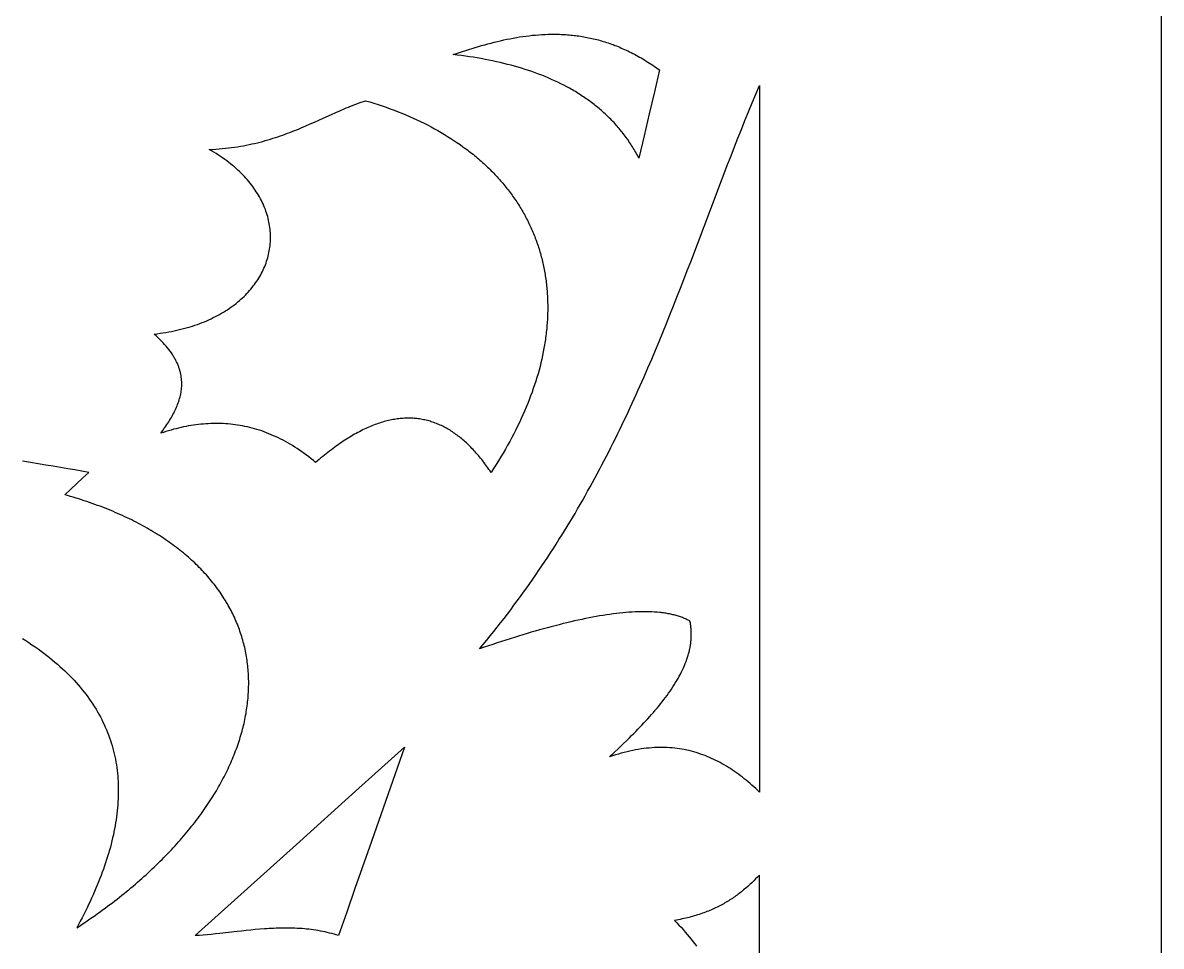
# Model space of a CAD drawing. Extents: x -4113 to -3113, y 1469 to 2469.
# Drawn here: x -3283 to -3113, y 2098.2 to 2236.2 of the extents above; entities that cross this region are included whole.
import ezdxf

# ---------------------------------------------------------------- set-up
doc = ezdxf.new("R2010")
doc.units = 0
doc.layers.add('PLAN_1', color=18, linetype='CONTINUOUS')

msp = doc.modelspace()

# ---------------------------------------------------------------- linework, layer by layer
at = {"layer": 'PLAN_1'}
for points in [[(-4113.04, 2469.07), (-3113.04, 2469.07), (-3113.04, 1469.07), (-4113.04, 1469.07)], [(-3218.76, 2231.44), (-3218.29, 2231.6), (-3217.82, 2231.75), (-3217.35, 2231.91), (-3216.88, 2232.06), (-3216.41, 2232.21), (-3215.94, 2232.36), (-3215.47, 2232.5), (-3215, 2232.64), (-3214.53, 2232.78), (-3214.06, 2232.91), (-3213.58, 2233.04), (-3213.11, 2233.16), (-3212.64, 2233.28), (-3212.17, 2233.4), (-3211.7, 2233.51), (-3211.22, 2233.62), (-3210.75, 2233.72), (-3210.28, 2233.81), (-3209.8, 2233.9), (-3209.33, 2233.99), (-3208.86, 2234.07), (-3208.38, 2234.14), (-3207.91, 2234.2), (-3207.43, 2234.26), (-3206.95, 2234.32), (-3206.48, 2234.36), (-3206, 2234.4), (-3205.52, 2234.43), (-3205.05, 2234.46), (-3204.57, 2234.47), (-3204.09, 2234.48), (-3203.85, 2234.49), (-3203.61, 2234.48), (-3203.37, 2234.48), (-3203.13, 2234.48), (-3202.89, 2234.47), (-3202.65, 2234.46), (-3202.41, 2234.45), (-3202.17, 2234.44), (-3201.93, 2234.42), (-3201.69, 2234.4), (-3201.45, 2234.38), (-3201.21, 2234.36), (-3200.96, 2234.34), (-3200.72, 2234.31), (-3200.48, 2234.28), (-3200.24, 2234.25), (-3200, 2234.22), (-3199.76, 2234.18), (-3199.51, 2234.14), (-3199.27, 2234.1), (-3199.03, 2234.06), (-3198.79, 2234.01), (-3198.54, 2233.96), (-3198.3, 2233.91), (-3198.06, 2233.86), (-3197.82, 2233.8), (-3197.57, 2233.74), (-3197.33, 2233.68), (-3197.09, 2233.62), (-3196.84, 2233.55), (-3196.6, 2233.48), (-3196.35, 2233.41), (-3196.11, 2233.33), (-3195.86, 2233.26), (-3195.62, 2233.17), (-3195.37, 2233.09), (-3195.13, 2233), (-3194.88, 2232.92), (-3194.64, 2232.82), (-3194.39, 2232.73), (-3194.15, 2232.63), (-3193.9, 2232.53), (-3193.66, 2232.42), (-3193.41, 2232.32), (-3193.16, 2232.21), (-3192.92, 2232.09), (-3192.67, 2231.98), (-3192.42, 2231.86), (-3192.18, 2231.73), (-3191.93, 2231.61), (-3191.68, 2231.48), (-3191.43, 2231.35), (-3191.18, 2231.21), (-3190.94, 2231.07), (-3190.69, 2230.93), (-3190.44, 2230.78), (-3190.19, 2230.64), (-3189.94, 2230.48), (-3189.69, 2230.33), (-3189.44, 2230.17), (-3189.19, 2230.01), (-3188.94, 2229.84), (-3188.69, 2229.67), (-3188.44, 2229.5), (-3188.19, 2229.32), (-3187.94, 2229.14), (-3188.71, 2225.86), (-3189.49, 2222.57), (-3190.26, 2219.28), (-3191.03, 2215.99), (-3191.15, 2216.21), (-3191.26, 2216.42), (-3191.38, 2216.63), (-3191.5, 2216.85), (-3191.62, 2217.06), (-3191.75, 2217.27), (-3191.87, 2217.47), (-3192, 2217.68), (-3192.13, 2217.88), (-3192.26, 2218.08), (-3192.39, 2218.28), (-3192.53, 2218.48), (-3192.66, 2218.68), (-3192.8, 2218.87), (-3192.94, 2219.07), (-3193.08, 2219.26), (-3193.23, 2219.45), (-3193.37, 2219.64), (-3193.52, 2219.83), (-3193.67, 2220.01), (-3193.82, 2220.2), (-3193.97, 2220.38), (-3194.12, 2220.56), (-3194.28, 2220.74), (-3194.43, 2220.91), (-3194.59, 2221.09), (-3194.75, 2221.27), (-3194.91, 2221.44), (-3195.08, 2221.61), (-3195.24, 2221.78), (-3195.41, 2221.95), (-3195.58, 2222.11), (-3195.75, 2222.28), (-3195.92, 2222.44), (-3196.09, 2222.6), (-3196.27, 2222.76), (-3196.45, 2222.92), (-3196.62, 2223.08), (-3196.8, 2223.23), (-3196.98, 2223.39), (-3197.17, 2223.54), (-3197.35, 2223.69), (-3197.54, 2223.84), (-3197.73, 2223.99), (-3197.92, 2224.14), (-3198.11, 2224.28), (-3198.3, 2224.42), (-3198.49, 2224.57), (-3198.69, 2224.71), (-3198.89, 2224.84), (-3199.09, 2224.98), (-3199.29, 2225.12), (-3199.49, 2225.25), (-3199.69, 2225.39), (-3199.9, 2225.52), (-3200.11, 2225.65), (-3200.31, 2225.78), (-3200.52, 2225.9), (-3200.73, 2226.03), (-3200.95, 2226.15), (-3201.16, 2226.28), (-3201.38, 2226.4), (-3201.81, 2226.63), (-3202.26, 2226.87), (-3202.71, 2227.09), (-3203.16, 2227.32), (-3203.62, 2227.53), (-3204.09, 2227.74), (-3204.56, 2227.95), (-3205.04, 2228.15), (-3205.52, 2228.34), (-3206.01, 2228.53), (-3206.5, 2228.71), (-3207, 2228.89), (-3207.51, 2229.06), (-3208.02, 2229.23), (-3208.54, 2229.39), (-3209.06, 2229.54), (-3209.59, 2229.7), (-3210.12, 2229.84), (-3210.66, 2229.98), (-3211.21, 2230.12), (-3211.76, 2230.25), (-3212.31, 2230.37), (-3212.87, 2230.5), (-3213.44, 2230.61), (-3214.01, 2230.72), (-3214.59, 2230.83), (-3215.17, 2230.93), (-3215.75, 2231.03), (-3216.34, 2231.12), (-3216.94, 2231.2), (-3217.54, 2231.29), (-3218.15, 2231.36)], [(-3173.04, 2226.84), (-3173.04, 2121.28), (-3173.31, 2121.54), (-3173.59, 2121.8), (-3173.87, 2122.06), (-3174.15, 2122.31), (-3174.43, 2122.56), (-3174.71, 2122.8), (-3175, 2123.04), (-3175.29, 2123.27), (-3175.58, 2123.5), (-3175.87, 2123.72), (-3176.16, 2123.94), (-3176.46, 2124.16), (-3176.76, 2124.37), (-3177.06, 2124.57), (-3177.36, 2124.77), (-3177.66, 2124.96), (-3177.97, 2125.15), (-3178.28, 2125.33), (-3178.59, 2125.51), (-3178.9, 2125.68), (-3179.22, 2125.85), (-3179.53, 2126.01), (-3179.85, 2126.16), (-3180.18, 2126.31), (-3180.5, 2126.45), (-3180.83, 2126.59), (-3181.16, 2126.72), (-3181.49, 2126.85), (-3181.83, 2126.96), (-3182.16, 2127.08), (-3182.5, 2127.18), (-3182.85, 2127.28), (-3183.19, 2127.37), (-3183.54, 2127.46), (-3183.89, 2127.54), (-3184.25, 2127.61), (-3184.6, 2127.67), (-3184.96, 2127.73), (-3185.33, 2127.78), (-3185.69, 2127.82), (-3186.06, 2127.86), (-3186.43, 2127.89), (-3186.81, 2127.91), (-3187.18, 2127.93), (-3187.56, 2127.93), (-3187.95, 2127.93), (-3188.33, 2127.92), (-3188.72, 2127.91), (-3189.12, 2127.88), (-3189.51, 2127.85), (-3189.91, 2127.81), (-3190.32, 2127.76), (-3190.72, 2127.71), (-3191.13, 2127.64), (-3191.55, 2127.57), (-3191.96, 2127.49), (-3192.38, 2127.4), (-3192.81, 2127.3), (-3193.23, 2127.19), (-3193.66, 2127.08), (-3194.1, 2126.96), (-3194.54, 2126.82), (-3194.98, 2126.68), (-3195.42, 2126.53), (-3194.74, 2127.16), (-3194.07, 2127.8), (-3193.41, 2128.43), (-3192.76, 2129.06), (-3192.44, 2129.38), (-3192.12, 2129.7), (-3191.81, 2130.01), (-3191.49, 2130.33), (-3191.19, 2130.65), (-3190.88, 2130.97), (-3190.58, 2131.28), (-3190.28, 2131.6), (-3189.99, 2131.92), (-3189.7, 2132.23), (-3189.41, 2132.55), (-3189.13, 2132.87), (-3188.86, 2133.18), (-3188.58, 2133.5), (-3188.32, 2133.82), (-3188.06, 2134.13), (-3187.8, 2134.45), (-3187.55, 2134.77), (-3187.3, 2135.09), (-3187.06, 2135.4), (-3186.83, 2135.72), (-3186.6, 2136.04), (-3186.38, 2136.35), (-3186.16, 2136.67), (-3185.95, 2136.99), (-3185.75, 2137.3), (-3185.55, 2137.62), (-3185.36, 2137.94), (-3185.18, 2138.25), (-3185, 2138.57), (-3184.84, 2138.89), (-3184.68, 2139.21), (-3184.52, 2139.52), (-3184.38, 2139.84), (-3184.24, 2140.16), (-3184.11, 2140.47), (-3183.99, 2140.79), (-3183.87, 2141.11), (-3183.82, 2141.26), (-3183.77, 2141.42), (-3183.72, 2141.58), (-3183.67, 2141.74), (-3183.63, 2141.9), (-3183.58, 2142.06), (-3183.54, 2142.22), (-3183.5, 2142.37), (-3183.47, 2142.53), (-3183.43, 2142.69), (-3183.4, 2142.85), (-3183.37, 2143.01), (-3183.35, 2143.17), (-3183.32, 2143.32), (-3183.3, 2143.48), (-3183.28, 2143.64), (-3183.26, 2143.8), (-3183.25, 2143.96), (-3183.23, 2144.12), (-3183.22, 2144.27), (-3183.22, 2144.43), (-3183.21, 2144.59), (-3183.21, 2144.75), (-3183.21, 2144.91), (-3183.21, 2145.07), (-3183.22, 2145.23), (-3183.22, 2145.38), (-3183.23, 2145.54), (-3183.25, 2145.7), (-3183.26, 2145.86), (-3183.28, 2146.02), (-3183.3, 2146.18), (-3183.33, 2146.33), (-3183.35, 2146.49), (-3183.38, 2146.65), (-3183.41, 2146.81), (-3183.55, 2146.88), (-3183.68, 2146.95), (-3183.82, 2147.02), (-3183.96, 2147.09), (-3184.1, 2147.15), (-3184.24, 2147.21), (-3184.39, 2147.27), (-3184.53, 2147.33), (-3184.68, 2147.39), (-3184.83, 2147.44), (-3184.99, 2147.5), (-3185.14, 2147.55), (-3185.3, 2147.6), (-3185.46, 2147.64), (-3185.62, 2147.69), (-3185.79, 2147.73), (-3185.95, 2147.77), (-3186.12, 2147.81), (-3186.29, 2147.85), (-3186.46, 2147.89), (-3186.64, 2147.92), (-3186.82, 2147.95), (-3186.99, 2147.98), (-3187.17, 2148.01), (-3187.36, 2148.04), (-3187.54, 2148.06), (-3187.73, 2148.08), (-3187.91, 2148.11), (-3188.29, 2148.14), (-3188.68, 2148.17), (-3189.08, 2148.19), (-3189.48, 2148.21), (-3189.9, 2148.22), (-3190.31, 2148.22), (-3190.74, 2148.22), (-3191.17, 2148.21), (-3191.61, 2148.19), (-3192.06, 2148.17), (-3192.52, 2148.13), (-3192.98, 2148.1), (-3193.44, 2148.05), (-3193.92, 2148.01), (-3194.4, 2147.95), (-3194.89, 2147.89), (-3195.38, 2147.82), (-3195.88, 2147.75), (-3196.39, 2147.67), (-3196.9, 2147.58), (-3197.42, 2147.49), (-3197.95, 2147.39), (-3198.48, 2147.29), (-3199.02, 2147.18), (-3199.56, 2147.07), (-3200.11, 2146.95), (-3200.66, 2146.83), (-3201.22, 2146.7), (-3201.79, 2146.57), (-3202.36, 2146.43), (-3202.94, 2146.28), (-3203.52, 2146.13), (-3204.11, 2145.98), (-3204.7, 2145.82), (-3205.3, 2145.65), (-3205.9, 2145.49), (-3206.51, 2145.31), (-3207.12, 2145.14), (-3207.74, 2144.95), (-3208.36, 2144.77), (-3208.99, 2144.58), (-3209.62, 2144.38), (-3210.26, 2144.18), (-3210.9, 2143.98), (-3211.54, 2143.77), (-3212.19, 2143.56), (-3212.84, 2143.34), (-3213.5, 2143.12), (-3214.16, 2142.9), (-3214.83, 2142.67), (-3214.29, 2143.32), (-3213.76, 2143.97), (-3213.23, 2144.62), (-3212.7, 2145.27), (-3212.19, 2145.92), (-3211.68, 2146.57), (-3211.17, 2147.22), (-3210.67, 2147.87), (-3210.18, 2148.52), (-3209.69, 2149.18), (-3209.2, 2149.83), (-3208.73, 2150.48), (-3208.25, 2151.13), (-3207.78, 2151.78), (-3207.32, 2152.44), (-3206.86, 2153.09), (-3206.41, 2153.74), (-3205.96, 2154.4), (-3205.52, 2155.05), (-3205.08, 2155.7), (-3204.65, 2156.36), (-3204.22, 2157.01), (-3203.8, 2157.67), (-3203.38, 2158.32), (-3202.97, 2158.98), (-3202.56, 2159.63), (-3202.15, 2160.29), (-3201.75, 2160.94), (-3201.35, 2161.6), (-3200.96, 2162.26), (-3200.57, 2162.91), (-3200.19, 2163.57), (-3199.8, 2164.22), (-3199.43, 2164.88), (-3199.06, 2165.54), (-3198.69, 2166.2), (-3198.32, 2166.85), (-3197.96, 2167.51), (-3197.6, 2168.17), (-3197.25, 2168.82), (-3196.9, 2169.48), (-3196.55, 2170.14), (-3196.21, 2170.8), (-3195.87, 2171.46), (-3195.53, 2172.11), (-3195.2, 2172.77), (-3194.87, 2173.43), (-3194.54, 2174.09), (-3194.22, 2174.75), (-3193.89, 2175.41), (-3193.58, 2176.07), (-3193.26, 2176.73), (-3192.95, 2177.39), (-3192.64, 2178.04), (-3192.33, 2178.7), (-3192.03, 2179.36), (-3191.73, 2180.02), (-3191.43, 2180.68), (-3191.13, 2181.34), (-3190.83, 2182), (-3190.54, 2182.66), (-3190.25, 2183.32), (-3189.68, 2184.64), (-3189.11, 2185.96), (-3188.56, 2187.28), (-3188.01, 2188.6), (-3187.46, 2189.92), (-3186.93, 2191.25), (-3186.4, 2192.57), (-3185.87, 2193.89), (-3185.35, 2195.21), (-3184.83, 2196.53), (-3184.32, 2197.85), (-3183.81, 2199.17), (-3183.3, 2200.49), (-3182.3, 2203.13), (-3181.3, 2205.77), (-3180.3, 2208.41), (-3179.3, 2211.05), (-3178.8, 2212.37), (-3178.3, 2213.69), (-3177.79, 2215.01), (-3177.28, 2216.32), (-3176.77, 2217.64), (-3176.25, 2218.96), (-3175.73, 2220.27), (-3175.2, 2221.59), (-3174.67, 2222.9), (-3174.13, 2224.22), (-3173.59, 2225.53)], [(-3255.2, 2217.25), (-3254.7, 2217.28), (-3254.21, 2217.31), (-3253.72, 2217.35), (-3253.24, 2217.39), (-3252.77, 2217.44), (-3252.31, 2217.49), (-3251.85, 2217.55), (-3251.4, 2217.61), (-3250.96, 2217.68), (-3250.52, 2217.75), (-3250.08, 2217.83), (-3249.66, 2217.91), (-3249.24, 2218), (-3248.82, 2218.09), (-3248.41, 2218.18), (-3248.01, 2218.28), (-3247.61, 2218.38), (-3247.21, 2218.48), (-3246.82, 2218.59), (-3246.44, 2218.7), (-3246.06, 2218.81), (-3245.68, 2218.93), (-3245.31, 2219.05), (-3244.94, 2219.17), (-3244.57, 2219.29), (-3244.21, 2219.42), (-3243.86, 2219.55), (-3243.5, 2219.68), (-3243.15, 2219.81), (-3242.81, 2219.95), (-3242.46, 2220.08), (-3242.12, 2220.22), (-3241.78, 2220.36), (-3241.45, 2220.5), (-3240.78, 2220.78), (-3240.13, 2221.07), (-3239.48, 2221.35), (-3238.2, 2221.93), (-3236.94, 2222.5), (-3236.31, 2222.78), (-3235.68, 2223.06), (-3235.05, 2223.33), (-3234.73, 2223.46), (-3234.42, 2223.59), (-3234.1, 2223.72), (-3233.78, 2223.85), (-3233.46, 2223.97), (-3233.14, 2224.09), (-3232.82, 2224.21), (-3232.49, 2224.33), (-3232.17, 2224.44), (-3231.84, 2224.55), (-3231.21, 2224.36), (-3230.59, 2224.17), (-3229.97, 2223.97), (-3229.36, 2223.77), (-3228.76, 2223.56), (-3228.16, 2223.35), (-3227.57, 2223.13), (-3226.99, 2222.9), (-3226.42, 2222.67), (-3225.85, 2222.44), (-3225.29, 2222.2), (-3224.73, 2221.95), (-3224.19, 2221.7), (-3223.65, 2221.44), (-3223.12, 2221.18), (-3222.59, 2220.92), (-3222.07, 2220.65), (-3221.56, 2220.37), (-3221.06, 2220.09), (-3220.57, 2219.81), (-3220.08, 2219.52), (-3219.6, 2219.22), (-3219.12, 2218.92), (-3218.66, 2218.62), (-3218.2, 2218.31), (-3217.74, 2218), (-3217.3, 2217.68), (-3216.86, 2217.36), (-3216.65, 2217.2), (-3216.43, 2217.03), (-3216.22, 2216.87), (-3216.01, 2216.7), (-3215.8, 2216.54), (-3215.6, 2216.37), (-3215.39, 2216.2), (-3215.19, 2216.03), (-3214.99, 2215.86), (-3214.79, 2215.69), (-3214.59, 2215.51), (-3214.4, 2215.34), (-3214.2, 2215.16), (-3214.01, 2214.99), (-3213.82, 2214.81), (-3213.63, 2214.63), (-3213.45, 2214.45), (-3213.26, 2214.27), (-3213.08, 2214.09), (-3212.9, 2213.91), (-3212.72, 2213.72), (-3212.55, 2213.54), (-3212.37, 2213.35), (-3212.2, 2213.16), (-3212.03, 2212.98), (-3211.86, 2212.79), (-3211.69, 2212.6), (-3211.53, 2212.41), (-3211.36, 2212.21), (-3211.2, 2212.02), (-3211.04, 2211.83), (-3210.89, 2211.63), (-3210.73, 2211.44), (-3210.58, 2211.24), (-3210.43, 2211.04), (-3210.28, 2210.85), (-3210.13, 2210.65), (-3209.98, 2210.45), (-3209.84, 2210.24), (-3209.7, 2210.04), (-3209.56, 2209.84), (-3209.42, 2209.63), (-3209.28, 2209.43), (-3209.15, 2209.22), (-3209.01, 2209.02), (-3208.88, 2208.81), (-3208.75, 2208.6), (-3208.63, 2208.39), (-3208.5, 2208.18), (-3208.38, 2207.97), (-3208.26, 2207.76), (-3208.14, 2207.54), (-3208.02, 2207.33), (-3207.91, 2207.12), (-3207.8, 2206.9), (-3207.69, 2206.68), (-3207.58, 2206.47), (-3207.47, 2206.25), (-3207.36, 2206.03), (-3207.26, 2205.81), (-3207.16, 2205.59), (-3207.06, 2205.37), (-3206.96, 2205.15), (-3206.87, 2204.92), (-3206.77, 2204.7), (-3206.68, 2204.47), (-3206.59, 2204.25), (-3206.51, 2204.02), (-3206.42, 2203.8), (-3206.34, 2203.57), (-3206.26, 2203.34), (-3206.18, 2203.11), (-3206.1, 2202.88), (-3206.02, 2202.65), (-3205.95, 2202.42), (-3205.88, 2202.18), (-3205.81, 2201.95), (-3205.74, 2201.72), (-3205.68, 2201.48), (-3205.61, 2201.25), (-3205.55, 2201.01), (-3205.49, 2200.77), (-3205.43, 2200.54), (-3205.38, 2200.3), (-3205.32, 2200.06), (-3205.27, 2199.82), (-3205.22, 2199.58), (-3205.18, 2199.34), (-3205.13, 2199.1), (-3205.09, 2198.85), (-3205.05, 2198.61), (-3205.01, 2198.37), (-3204.97, 2198.12), (-3204.93, 2197.88), (-3204.9, 2197.63), (-3204.87, 2197.38), (-3204.84, 2197.14), (-3204.81, 2196.89), (-3204.79, 2196.64), (-3204.77, 2196.39), (-3204.74, 2196.14), (-3204.73, 2195.89), (-3204.71, 2195.64), (-3204.69, 2195.39), (-3204.68, 2195.14), (-3204.67, 2194.88), (-3204.66, 2194.63), (-3204.66, 2194.37), (-3204.65, 2194.12), (-3204.65, 2193.86), (-3204.65, 2193.61), (-3204.65, 2193.35), (-3204.65, 2193.09), (-3204.66, 2192.84), (-3204.67, 2192.58), (-3204.68, 2192.32), (-3204.69, 2192.06), (-3204.7, 2191.8), (-3204.72, 2191.54), (-3204.74, 2191.28), (-3204.76, 2191.02), (-3204.78, 2190.75), (-3204.8, 2190.49), (-3204.83, 2190.23), (-3204.86, 2189.97), (-3204.89, 2189.7), (-3204.92, 2189.44), (-3204.96, 2189.17), (-3205, 2188.9), (-3205.03, 2188.64), (-3205.08, 2188.37), (-3205.12, 2188.1), (-3205.21, 2187.57), (-3205.31, 2187.03), (-3205.42, 2186.49), (-3205.54, 2185.95), (-3205.67, 2185.41), (-3205.8, 2184.86), (-3205.95, 2184.31), (-3206.1, 2183.76), (-3206.26, 2183.21), (-3206.43, 2182.66), (-3206.61, 2182.11), (-3206.8, 2181.55), (-3206.99, 2181), (-3207.2, 2180.44), (-3207.41, 2179.88), (-3207.63, 2179.32), (-3207.86, 2178.76), (-3208.1, 2178.19), (-3208.35, 2177.63), (-3208.6, 2177.06), (-3208.87, 2176.5), (-3209.14, 2175.93), (-3209.42, 2175.36), (-3209.71, 2174.79), (-3210.01, 2174.22), (-3210.32, 2173.64), (-3210.64, 2173.07), (-3210.97, 2172.5), (-3211.3, 2171.92), (-3211.65, 2171.34), (-3212, 2170.77), (-3212.36, 2170.19), (-3212.73, 2169.61), (-3213.11, 2169.03), (-3213.26, 2169.26), (-3213.42, 2169.48), (-3213.57, 2169.7), (-3213.73, 2169.91), (-3213.88, 2170.12), (-3214.04, 2170.33), (-3214.19, 2170.54), (-3214.35, 2170.74), (-3214.51, 2170.94), (-3214.67, 2171.14), (-3214.83, 2171.34), (-3214.99, 2171.53), (-3215.15, 2171.72), (-3215.31, 2171.9), (-3215.47, 2172.09), (-3215.63, 2172.27), (-3215.8, 2172.44), (-3215.96, 2172.62), (-3216.13, 2172.79), (-3216.3, 2172.95), (-3216.46, 2173.12), (-3216.63, 2173.28), (-3216.8, 2173.44), (-3216.97, 2173.59), (-3217.14, 2173.74), (-3217.31, 2173.89), (-3217.48, 2174.03), (-3217.65, 2174.18), (-3217.83, 2174.32), (-3218, 2174.45), (-3218.17, 2174.58), (-3218.35, 2174.71), (-3218.53, 2174.84), (-3218.7, 2174.96), (-3218.88, 2175.08), (-3219.06, 2175.2), (-3219.24, 2175.31), (-3219.42, 2175.42), (-3219.6, 2175.52), (-3219.78, 2175.63), (-3219.97, 2175.73), (-3220.15, 2175.82), (-3220.33, 2175.92), (-3220.52, 2176.01), (-3220.71, 2176.09), (-3220.89, 2176.18), (-3221.08, 2176.25), (-3221.27, 2176.33), (-3221.46, 2176.4), (-3221.65, 2176.47), (-3221.84, 2176.54), (-3222.03, 2176.6), (-3222.22, 2176.66), (-3222.42, 2176.72), (-3222.61, 2176.77), (-3222.81, 2176.82), (-3223, 2176.86), (-3223.2, 2176.9), (-3223.4, 2176.94), (-3223.6, 2176.98), (-3223.8, 2177.01), (-3224, 2177.03), (-3224.2, 2177.06), (-3224.4, 2177.08), (-3224.61, 2177.09), (-3224.81, 2177.11), (-3225.01, 2177.12), (-3225.22, 2177.12), (-3225.43, 2177.13), (-3225.63, 2177.13), (-3225.84, 2177.12), (-3226.05, 2177.11), (-3226.26, 2177.1), (-3226.47, 2177.08), (-3226.69, 2177.06), (-3226.9, 2177.04), (-3227.11, 2177.01), (-3227.33, 2176.98), (-3227.54, 2176.95), (-3227.76, 2176.91), (-3227.98, 2176.87), (-3228.2, 2176.82), (-3228.42, 2176.78), (-3228.64, 2176.72), (-3228.86, 2176.67), (-3229.08, 2176.61), (-3229.3, 2176.54), (-3229.53, 2176.47), (-3229.75, 2176.4), (-3229.98, 2176.33), (-3230.21, 2176.25), (-3230.43, 2176.16), (-3230.66, 2176.08), (-3230.89, 2175.98), (-3231.12, 2175.89), (-3231.36, 2175.79), (-3231.59, 2175.69), (-3231.82, 2175.58), (-3232.06, 2175.47), (-3232.29, 2175.36), (-3232.53, 2175.24), (-3232.77, 2175.11), (-3233.01, 2174.99), (-3233.25, 2174.86), (-3233.49, 2174.72), (-3233.73, 2174.58), (-3233.97, 2174.44), (-3234.21, 2174.3), (-3234.46, 2174.15), (-3234.7, 2173.99), (-3234.95, 2173.83), (-3235.2, 2173.67), (-3235.45, 2173.5), (-3235.7, 2173.33), (-3235.95, 2173.16), (-3236.2, 2172.98), (-3236.45, 2172.8), (-3236.7, 2172.61), (-3236.96, 2172.42), (-3237.22, 2172.22), (-3237.47, 2172.02), (-3237.73, 2171.82), (-3237.99, 2171.61), (-3238.25, 2171.4), (-3238.51, 2171.18), (-3238.77, 2170.96), (-3239.03, 2170.74), (-3239.3, 2170.51), (-3239.64, 2170.8), (-3239.99, 2171.07), (-3240.33, 2171.35), (-3240.68, 2171.61), (-3241.02, 2171.86), (-3241.37, 2172.11), (-3241.72, 2172.35), (-3242.06, 2172.59), (-3242.41, 2172.81), (-3242.76, 2173.03), (-3243.11, 2173.24), (-3243.46, 2173.44), (-3243.81, 2173.64), (-3244.17, 2173.83), (-3244.52, 2174.01), (-3244.87, 2174.18), (-3245.22, 2174.35), (-3245.58, 2174.51), (-3245.93, 2174.66), (-3246.29, 2174.81), (-3246.64, 2174.95), (-3247, 2175.08), (-3247.35, 2175.21), (-3247.71, 2175.33), (-3248.07, 2175.44), (-3248.43, 2175.54), (-3248.79, 2175.64), (-3249.14, 2175.73), (-3249.5, 2175.82), (-3249.86, 2175.9), (-3250.23, 2175.97), (-3250.59, 2176.03), (-3250.95, 2176.09), (-3251.31, 2176.14), (-3251.67, 2176.19), (-3252.04, 2176.23), (-3252.4, 2176.26), (-3252.77, 2176.29), (-3253.13, 2176.31), (-3253.5, 2176.32), (-3253.86, 2176.33), (-3254.23, 2176.33), (-3254.59, 2176.33), (-3254.96, 2176.32), (-3255.33, 2176.3), (-3255.7, 2176.28), (-3256.07, 2176.25), (-3256.43, 2176.22), (-3256.8, 2176.17), (-3257.17, 2176.13), (-3257.54, 2176.08), (-3257.91, 2176.02), (-3258.29, 2175.96), (-3258.66, 2175.89), (-3259.03, 2175.81), (-3259.4, 2175.73), (-3259.77, 2175.64), (-3260.15, 2175.55), (-3260.52, 2175.46), (-3260.9, 2175.35), (-3261.27, 2175.25), (-3261.65, 2175.13), (-3262.02, 2175.01), (-3262.4, 2174.89), (-3262.09, 2175.31), (-3261.95, 2175.52), (-3261.8, 2175.74), (-3261.66, 2175.95), (-3261.51, 2176.16), (-3261.38, 2176.38), (-3261.24, 2176.59), (-3261.11, 2176.8), (-3260.98, 2177.02), (-3260.85, 2177.23), (-3260.73, 2177.45), (-3260.61, 2177.66), (-3260.5, 2177.88), (-3260.39, 2178.1), (-3260.28, 2178.31), (-3260.18, 2178.53), (-3260.09, 2178.75), (-3259.99, 2178.97), (-3259.91, 2179.19), (-3259.82, 2179.41), (-3259.75, 2179.63), (-3259.68, 2179.85), (-3259.61, 2180.07), (-3259.55, 2180.29), (-3259.5, 2180.52), (-3259.45, 2180.74), (-3259.4, 2180.97), (-3259.37, 2181.19), (-3259.34, 2181.42), (-3259.32, 2181.64), (-3259.3, 2181.87), (-3259.29, 2182.1), (-3259.29, 2182.33), (-3259.3, 2182.56), (-3259.31, 2182.79), (-3259.33, 2183.02), (-3259.36, 2183.26), (-3259.4, 2183.49), (-3259.44, 2183.72), (-3259.47, 2183.84), (-3259.5, 2183.96), (-3259.53, 2184.08), (-3259.56, 2184.2), (-3259.59, 2184.32), (-3259.63, 2184.43), (-3259.67, 2184.55), (-3259.71, 2184.67), (-3259.75, 2184.79), (-3259.8, 2184.91), (-3259.85, 2185.03), (-3259.9, 2185.15), (-3259.95, 2185.27), (-3260, 2185.4), (-3260.06, 2185.52), (-3260.12, 2185.64), (-3260.18, 2185.76), (-3260.25, 2185.88), (-3260.31, 2186.01), (-3260.38, 2186.13), (-3260.46, 2186.25), (-3260.53, 2186.37), (-3260.61, 2186.5), (-3260.69, 2186.62), (-3260.85, 2186.87), (-3261.03, 2187.12), (-3261.22, 2187.37), (-3261.42, 2187.62), (-3261.63, 2187.88), (-3261.85, 2188.13), (-3262.08, 2188.39), (-3262.32, 2188.65), (-3262.58, 2188.9), (-3262.85, 2189.16), (-3263.12, 2189.43), (-3263.42, 2189.69), (-3262.97, 2189.74), (-3262.53, 2189.8), (-3262.1, 2189.86), (-3261.67, 2189.93), (-3261.25, 2190.01), (-3260.83, 2190.08), (-3260.42, 2190.17), (-3260.01, 2190.26), (-3259.61, 2190.35), (-3259.22, 2190.45), (-3258.83, 2190.55), (-3258.44, 2190.66), (-3258.06, 2190.77), (-3257.69, 2190.89), (-3257.32, 2191.01), (-3256.96, 2191.14), (-3256.6, 2191.27), (-3256.25, 2191.4), (-3255.91, 2191.54), (-3255.57, 2191.68), (-3255.24, 2191.83), (-3254.91, 2191.98), (-3254.59, 2192.14), (-3254.27, 2192.29), (-3253.96, 2192.46), (-3253.66, 2192.62), (-3253.36, 2192.79), (-3253.06, 2192.97), (-3252.78, 2193.14), (-3252.49, 2193.32), (-3252.22, 2193.51), (-3251.95, 2193.7), (-3251.68, 2193.89), (-3251.43, 2194.08), (-3251.17, 2194.28), (-3250.93, 2194.48), (-3250.69, 2194.68), (-3250.45, 2194.89), (-3250.22, 2195.1), (-3250, 2195.31), (-3249.78, 2195.52), (-3249.57, 2195.74), (-3249.37, 2195.96), (-3249.17, 2196.18), (-3248.97, 2196.41), (-3248.79, 2196.64), (-3248.61, 2196.87), (-3248.43, 2197.1), (-3248.26, 2197.33), (-3248.1, 2197.57), (-3247.94, 2197.81), (-3247.79, 2198.05), (-3247.65, 2198.29), (-3247.51, 2198.54), (-3247.38, 2198.78), (-3247.25, 2199.03), (-3247.13, 2199.28), (-3247.02, 2199.53), (-3246.91, 2199.79), (-3246.81, 2200.04), (-3246.71, 2200.3), (-3246.62, 2200.56), (-3246.54, 2200.81), (-3246.46, 2201.07), (-3246.39, 2201.33), (-3246.33, 2201.6), (-3246.27, 2201.86), (-3246.22, 2202.12), (-3246.18, 2202.39), (-3246.14, 2202.66), (-3246.11, 2202.92), (-3246.08, 2203.19), (-3246.06, 2203.46), (-3246.05, 2203.73), (-3246.04, 2204), (-3246.04, 2204.27), (-3246.05, 2204.54), (-3246.06, 2204.81), (-3246.08, 2205.08), (-3246.1, 2205.35), (-3246.14, 2205.62), (-3246.17, 2205.89), (-3246.22, 2206.16), (-3246.27, 2206.43), (-3246.33, 2206.7), (-3246.39, 2206.97), (-3246.46, 2207.24), (-3246.54, 2207.51), (-3246.63, 2207.78), (-3246.72, 2208.05), (-3246.81, 2208.32), (-3246.92, 2208.59), (-3247.03, 2208.85), (-3247.15, 2209.12), (-3247.27, 2209.39), (-3247.4, 2209.65), (-3247.54, 2209.91), (-3247.68, 2210.18), (-3247.84, 2210.44), (-3247.99, 2210.7), (-3248.16, 2210.96), (-3248.33, 2211.21), (-3248.51, 2211.47), (-3248.69, 2211.73), (-3248.88, 2211.98), (-3249.08, 2212.23), (-3249.29, 2212.48), (-3249.5, 2212.73), (-3249.72, 2212.98), (-3249.94, 2213.22), (-3250.18, 2213.47), (-3250.42, 2213.71), (-3250.66, 2213.95), (-3250.92, 2214.19), (-3251.18, 2214.42), (-3251.44, 2214.65), (-3251.72, 2214.88), (-3252, 2215.11), (-3252.29, 2215.34), (-3252.58, 2215.56), (-3252.88, 2215.78), (-3253.19, 2216), (-3253.51, 2216.22), (-3253.83, 2216.43), (-3254.16, 2216.64), (-3254.5, 2216.85), (-3254.85, 2217.05)], [(-3226.04, 2127.99), (-3230.97, 2113.91), (-3233.43, 2106.87), (-3234.66, 2103.35), (-3235.89, 2099.83), (-3236.22, 2099.94), (-3236.55, 2100.04), (-3236.89, 2100.14), (-3237.22, 2100.22), (-3237.56, 2100.31), (-3237.9, 2100.38), (-3238.24, 2100.46), (-3238.58, 2100.52), (-3238.92, 2100.58), (-3239.26, 2100.64), (-3239.61, 2100.69), (-3239.95, 2100.73), (-3240.3, 2100.78), (-3240.65, 2100.81), (-3240.99, 2100.84), (-3241.34, 2100.87), (-3241.69, 2100.89), (-3242.04, 2100.91), (-3242.39, 2100.93), (-3242.74, 2100.94), (-3243.09, 2100.95), (-3243.44, 2100.95), (-3243.79, 2100.95), (-3244.14, 2100.95), (-3244.49, 2100.95), (-3244.84, 2100.94), (-3245.18, 2100.93), (-3245.53, 2100.91), (-3245.88, 2100.9), (-3246.23, 2100.88), (-3246.58, 2100.86), (-3246.93, 2100.84), (-3247.62, 2100.78), (-3248.31, 2100.73), (-3248.99, 2100.66), (-3249.67, 2100.59), (-3250.35, 2100.52), (-3251.02, 2100.45), (-3252.34, 2100.3), (-3253.63, 2100.15), (-3254.26, 2100.09), (-3254.89, 2100.02), (-3255.5, 2099.96), (-3256.1, 2099.91), (-3256.69, 2099.87), (-3256.99, 2099.85), (-3257.28, 2099.83), (-3249.47, 2106.87), (-3241.66, 2113.91), (-3233.85, 2120.94)]]:
    msp.add_lwpolyline(points, close=True, dxfattribs=at)
for points in [[(-3283.09, 2144.22), (-3282.6, 2143.91), (-3282.13, 2143.6), (-3281.66, 2143.29), (-3281.2, 2142.97), (-3280.75, 2142.66), (-3280.31, 2142.34), (-3279.88, 2142.02), (-3279.46, 2141.69), (-3279.05, 2141.36), (-3278.64, 2141.04), (-3278.24, 2140.7), (-3277.86, 2140.37), (-3277.48, 2140.04), (-3277.11, 2139.7), (-3276.75, 2139.36), (-3276.39, 2139.02), (-3276.05, 2138.67), (-3275.71, 2138.33), (-3275.38, 2137.98), (-3275.06, 2137.63), (-3274.75, 2137.28), (-3274.45, 2136.92), (-3274.16, 2136.57), (-3273.87, 2136.21), (-3273.59, 2135.85), (-3273.32, 2135.48), (-3273.06, 2135.12), (-3272.81, 2134.75), (-3272.56, 2134.38), (-3272.32, 2134.01), (-3272.09, 2133.64), (-3271.87, 2133.26), (-3271.66, 2132.89), (-3271.45, 2132.51), (-3271.25, 2132.12), (-3271.06, 2131.74), (-3270.88, 2131.36), (-3270.71, 2130.97), (-3270.54, 2130.58), (-3270.38, 2130.19), (-3270.23, 2129.8), (-3270.09, 2129.4), (-3269.95, 2129), (-3269.82, 2128.61), (-3269.7, 2128.21), (-3269.59, 2127.8), (-3269.48, 2127.4), (-3269.38, 2126.99), (-3269.29, 2126.58), (-3269.21, 2126.17), (-3269.13, 2125.76), (-3269.06, 2125.35), (-3269, 2124.93), (-3268.95, 2124.52), (-3268.9, 2124.1), (-3268.86, 2123.68), (-3268.83, 2123.25), (-3268.8, 2122.83), (-3268.78, 2122.4), (-3268.77, 2121.97), (-3268.77, 2121.54), (-3268.77, 2121.11), (-3268.78, 2120.68), (-3268.79, 2120.24), (-3268.82, 2119.81), (-3268.85, 2119.37), (-3268.88, 2118.93), (-3268.93, 2118.48), (-3268.98, 2118.04), (-3269.03, 2117.59), (-3269.1, 2117.15), (-3269.17, 2116.7), (-3269.24, 2116.25), (-3269.33, 2115.8), (-3269.42, 2115.34), (-3269.51, 2114.89), (-3269.62, 2114.43), (-3269.73, 2113.97), (-3269.84, 2113.51), (-3269.96, 2113.05), (-3270.09, 2112.58), (-3270.23, 2112.12), (-3270.37, 2111.65), (-3270.51, 2111.18), (-3270.67, 2110.71), (-3270.83, 2110.24), (-3270.99, 2109.77), (-3271.16, 2109.29), (-3271.34, 2108.82), (-3271.52, 2108.34), (-3271.71, 2107.86), (-3271.91, 2107.38), (-3272.11, 2106.9), (-3272.32, 2106.41), (-3272.53, 2105.93), (-3272.75, 2105.44), (-3272.98, 2104.95), (-3273.21, 2104.46), (-3273.44, 2103.97), (-3273.69, 2103.48), (-3273.93, 2102.99), (-3274.19, 2102.49), (-3274.45, 2102), (-3274.71, 2101.5), (-3274.98, 2101), (-3274.58, 2101.26), (-3274.18, 2101.52), (-3273.79, 2101.79), (-3273.4, 2102.05), (-3273.01, 2102.32), (-3272.62, 2102.59), (-3272.24, 2102.86), (-3271.86, 2103.12), (-3271.49, 2103.39), (-3271.11, 2103.66), (-3270.75, 2103.94), (-3270.38, 2104.21), (-3270.02, 2104.48), (-3269.66, 2104.75), (-3269.3, 2105.03), (-3268.94, 2105.3), (-3268.59, 2105.58), (-3268.25, 2105.85), (-3267.9, 2106.13), (-3267.56, 2106.41), (-3267.22, 2106.69), (-3266.89, 2106.96), (-3266.55, 2107.24), (-3266.22, 2107.52), (-3265.9, 2107.8), (-3265.58, 2108.09), (-3265.26, 2108.37), (-3264.94, 2108.65), (-3264.63, 2108.93), (-3264.32, 2109.22), (-3264.01, 2109.5), (-3263.71, 2109.79), (-3263.4, 2110.07), (-3263.11, 2110.36), (-3262.81, 2110.64), (-3262.52, 2110.93), (-3262.23, 2111.22), (-3261.95, 2111.5), (-3261.67, 2111.79), (-3261.39, 2112.08), (-3261.11, 2112.37), (-3260.84, 2112.66), (-3260.57, 2112.95), (-3260.3, 2113.24), (-3260.04, 2113.53), (-3259.78, 2113.82), (-3259.52, 2114.11), (-3259.27, 2114.4), (-3259.02, 2114.69), (-3258.77, 2114.99), (-3258.53, 2115.28), (-3258.29, 2115.57), (-3258.05, 2115.86), (-3257.82, 2116.16), (-3257.58, 2116.45), (-3257.36, 2116.75), (-3257.13, 2117.04), (-3256.91, 2117.33), (-3256.69, 2117.63), (-3256.47, 2117.92), (-3256.26, 2118.22), (-3256.05, 2118.51), (-3255.85, 2118.81), (-3255.64, 2119.11), (-3255.44, 2119.4), (-3255.25, 2119.7), (-3255.05, 2119.99), (-3254.86, 2120.29), (-3254.68, 2120.59), (-3254.49, 2120.88), (-3254.31, 2121.18), (-3254.13, 2121.48), (-3253.96, 2121.77), (-3253.79, 2122.07), (-3253.62, 2122.37), (-3253.46, 2122.66), (-3253.29, 2122.96), (-3253.14, 2123.26), (-3252.98, 2123.55), (-3252.83, 2123.85), (-3252.68, 2124.15), (-3252.53, 2124.45), (-3252.39, 2124.74), (-3252.25, 2125.04), (-3252.12, 2125.34), (-3251.98, 2125.63), (-3251.85, 2125.93), (-3251.73, 2126.23), (-3251.6, 2126.52), (-3251.48, 2126.82), (-3251.37, 2127.11), (-3251.25, 2127.41), (-3251.14, 2127.71), (-3251.04, 2128), (-3250.93, 2128.3), (-3250.83, 2128.59), (-3250.73, 2128.89), (-3250.64, 2129.18), (-3250.55, 2129.48), (-3250.46, 2129.77), (-3250.38, 2130.07), (-3250.29, 2130.36), (-3250.22, 2130.65), (-3250.14, 2130.95), (-3250.07, 2131.24), (-3250, 2131.53), (-3249.93, 2131.83), (-3249.87, 2132.12), (-3249.81, 2132.41), (-3249.76, 2132.7), (-3249.7, 2132.99), (-3249.66, 2133.28), (-3249.61, 2133.58), (-3249.57, 2133.87), (-3249.53, 2134.15), (-3249.49, 2134.44), (-3249.46, 2134.73), (-3249.43, 2135.02), (-3249.4, 2135.31), (-3249.38, 2135.6), (-3249.36, 2135.88), (-3249.34, 2136.17), (-3249.33, 2136.46), (-3249.31, 2136.74), (-3249.31, 2137.03), (-3249.3, 2137.31), (-3249.3, 2137.6), (-3249.3, 2137.88), (-3249.31, 2138.16), (-3249.32, 2138.45), (-3249.33, 2138.73), (-3249.35, 2139.01), (-3249.37, 2139.29), (-3249.39, 2139.57), (-3249.41, 2139.85), (-3249.44, 2140.13), (-3249.47, 2140.41), (-3249.51, 2140.68), (-3249.55, 2140.96), (-3249.59, 2141.24), (-3249.63, 2141.51), (-3249.68, 2141.79), (-3249.73, 2142.06), (-3249.78, 2142.33), (-3249.84, 2142.61), (-3249.9, 2142.88), (-3249.97, 2143.15), (-3250.03, 2143.42), (-3250.11, 2143.69), (-3250.18, 2143.96), (-3250.26, 2144.23), (-3250.34, 2144.49), (-3250.42, 2144.76), (-3250.51, 2145.03), (-3250.6, 2145.29), (-3250.69, 2145.55), (-3250.79, 2145.82), (-3250.89, 2146.08), (-3250.99, 2146.34), (-3251.1, 2146.6), (-3251.21, 2146.86), (-3251.32, 2147.12), (-3251.44, 2147.38), (-3251.56, 2147.63), (-3251.68, 2147.89), (-3251.81, 2148.14), (-3251.94, 2148.4), (-3252.07, 2148.65), (-3252.21, 2148.9), (-3252.35, 2149.15), (-3252.49, 2149.4), (-3252.64, 2149.65), (-3252.78, 2149.9), (-3252.94, 2150.14), (-3253.09, 2150.39), (-3253.25, 2150.63), (-3253.42, 2150.88), (-3253.58, 2151.12), (-3253.75, 2151.36), (-3253.92, 2151.6), (-3254.1, 2151.84), (-3254.28, 2152.08), (-3254.46, 2152.31), (-3254.65, 2152.55), (-3254.83, 2152.78), (-3255.03, 2153.01), (-3255.22, 2153.25), (-3255.42, 2153.48), (-3255.62, 2153.71), (-3255.83, 2153.93), (-3256.04, 2154.16), (-3256.25, 2154.39), (-3256.47, 2154.61), (-3256.68, 2154.83), (-3256.91, 2155.06), (-3257.13, 2155.28), (-3257.36, 2155.5), (-3257.59, 2155.71), (-3257.83, 2155.93), (-3258.07, 2156.14), (-3258.31, 2156.36), (-3258.55, 2156.57), (-3258.8, 2156.78), (-3259.05, 2156.99), (-3259.31, 2157.2), (-3259.57, 2157.41), (-3259.83, 2157.61), (-3260.09, 2157.82), (-3260.36, 2158.02), (-3260.64, 2158.22), (-3260.91, 2158.42), (-3261.19, 2158.62), (-3261.47, 2158.81), (-3261.76, 2159.01), (-3262.04, 2159.2), (-3262.34, 2159.39), (-3262.63, 2159.58), (-3262.93, 2159.77), (-3263.23, 2159.96), (-3263.54, 2160.15), (-3263.85, 2160.33), (-3264.16, 2160.51), (-3264.47, 2160.69), (-3264.79, 2160.87), (-3265.11, 2161.05), (-3265.44, 2161.23), (-3265.77, 2161.4), (-3266.1, 2161.57), (-3266.44, 2161.75), (-3266.77, 2161.92), (-3267.12, 2162.08), (-3267.46, 2162.25), (-3267.81, 2162.41), (-3268.16, 2162.58), (-3268.52, 2162.74), (-3268.88, 2162.9), (-3269.24, 2163.05), (-3269.61, 2163.21), (-3269.97, 2163.36), (-3270.35, 2163.51), (-3270.72, 2163.66), (-3271.1, 2163.81), (-3271.48, 2163.96), (-3271.87, 2164.1), (-3272.26, 2164.25), (-3272.65, 2164.39), (-3273.05, 2164.53), (-3273.45, 2164.66), (-3273.85, 2164.8), (-3274.26, 2164.93), (-3274.66, 2165.06), (-3275.08, 2165.19), (-3275.49, 2165.32), (-3275.91, 2165.45), (-3276.34, 2165.57), (-3276.76, 2165.69), (-3274.96, 2167.36), (-3274.07, 2168.19), (-3273.17, 2169.03), (-3274.2, 2169.21), (-3275.25, 2169.39), (-3276.31, 2169.58), (-3277.39, 2169.76), (-3278.49, 2169.94), (-3279.61, 2170.13), (-3280.75, 2170.31), (-3281.9, 2170.5), (-3283.08, 2170.68)], [(-3173.04, 2078.06), (-3173.04, 2108.87), (-3173.31, 2108.58), (-3173.6, 2108.29), (-3173.88, 2108.01), (-3174.17, 2107.73), (-3174.47, 2107.45), (-3174.77, 2107.18), (-3175.08, 2106.91), (-3175.4, 2106.65), (-3175.72, 2106.39), (-3175.88, 2106.26), (-3176.05, 2106.13), (-3176.21, 2106.01), (-3176.38, 2105.88), (-3176.55, 2105.76), (-3176.73, 2105.64), (-3176.9, 2105.52), (-3177.08, 2105.4), (-3177.26, 2105.28), (-3177.44, 2105.16), (-3177.62, 2105.05), (-3177.8, 2104.93), (-3177.99, 2104.82), (-3178.18, 2104.71), (-3178.37, 2104.6), (-3178.57, 2104.49), (-3178.77, 2104.38), (-3178.96, 2104.28), (-3179.17, 2104.18), (-3179.37, 2104.07), (-3179.58, 2103.97), (-3179.79, 2103.88), (-3180, 2103.78), (-3180.21, 2103.69), (-3180.43, 2103.59), (-3180.65, 2103.5), (-3180.88, 2103.41), (-3181.1, 2103.33), (-3181.33, 2103.24), (-3181.56, 2103.16), (-3181.8, 2103.08), (-3182.03, 2103), (-3182.28, 2102.92), (-3182.52, 2102.84), (-3182.77, 2102.77), (-3183.02, 2102.7), (-3183.27, 2102.63), (-3183.53, 2102.56), (-3183.79, 2102.5), (-3184.05, 2102.43), (-3184.32, 2102.37), (-3184.59, 2102.32), (-3184.86, 2102.26), (-3185.14, 2102.21), (-3185.42, 2102.16), (-3185.7, 2102.11), (-3185.38, 2101.76), (-3185.06, 2101.41), (-3184.74, 2101.07), (-3184.43, 2100.72), (-3184.13, 2100.37), (-3183.83, 2100.01), (-3183.54, 2099.66), (-3183.25, 2099.31), (-3182.97, 2098.95), (-3182.69, 2098.6), (-3182.41, 2098.24)]]:
    msp.add_lwpolyline(points, dxfattribs=at)

doc.saveas('drawing.dxf')
